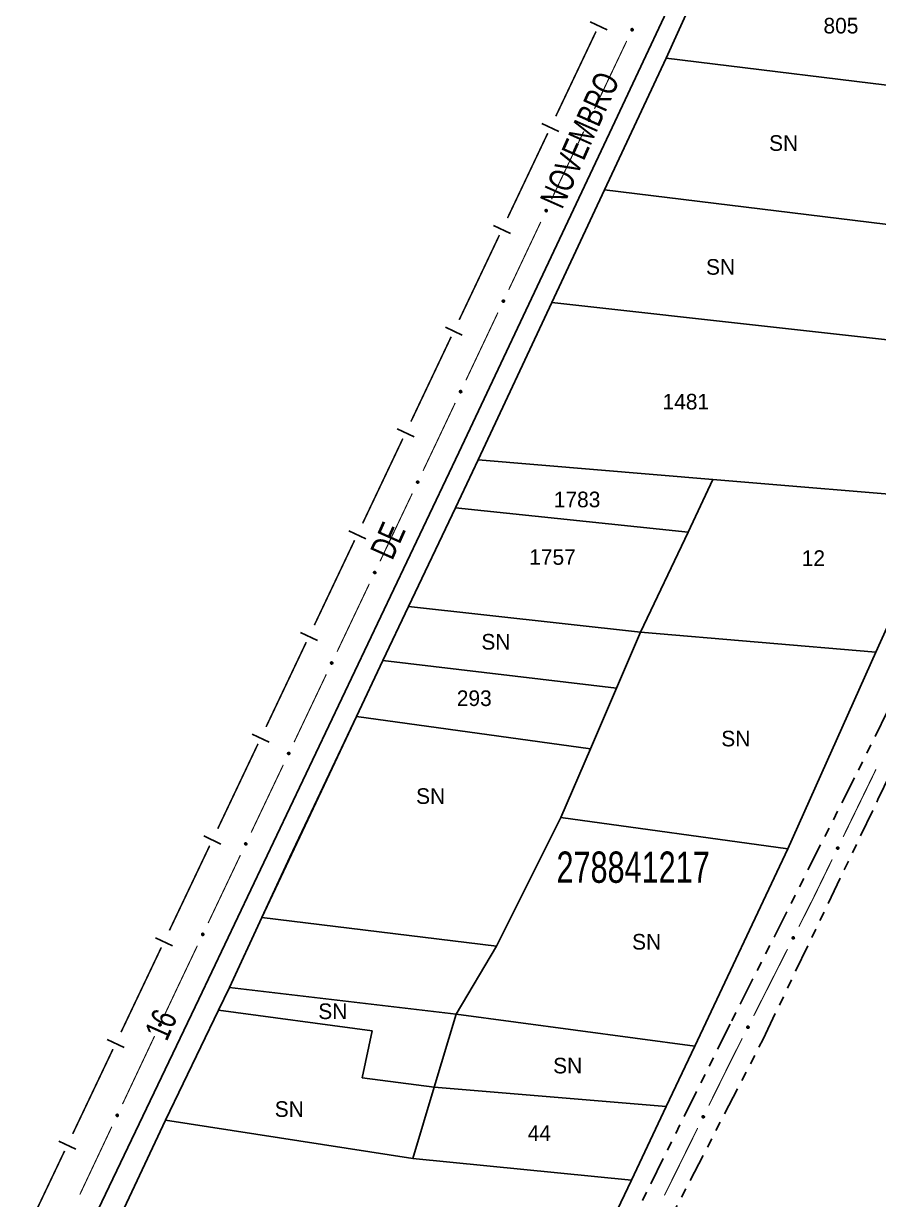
# Model space of a CAD drawing. Extents: x 203665 to 205970, y 4870865 to 4873745.
# Drawn here: x 204067.7 to 204204.3, y 4873100.7 to 4873288.7 of the extents above; entities that cross this region are included whole.
import ezdxf
from ezdxf.enums import TextEntityAlignment as Align

# ---------------------------------------------------------------- set-up
doc = ezdxf.new("R2010")
doc.units = 0
doc.header["$LTSCALE"] = 1.5
doc.header["$MEASUREMENT"] = 0
doc.linetypes.add('TRACO_25', pattern=[8, 3, -1, 1, -1, 1, -1])
for name, color, linetype in [('CD_MALHA_LOTES', 7, 'CONTINUOUS'), ('CD_TXT_QUADRA', 7, 'CONTINUOUS'), ('LM-LIM-SETORES-BAIRROS', 250, 'CONTINUOUS'), ('RU-QUADRA', 210, 'CONTINUOUS'), ('SV-EIXO-RUA-N-PAV', 6, 'CONTINUOUS'), ('SV-EIXO-RUA-PAV', 20, 'CONTINUOUS'), ('SV-RUA-NAO-PAV', 7, 'CONTINUOUS'), ('SV-RUA-PAVIM', 7, 'CONTINUOUS'), ('SV-TXT-RUA-PAV', 7, 'CONTINUOUS'), ('Th_NmrPort', 1, 'CONTINUOUS')]:
    doc.layers.add(name, color=color, linetype=linetype)
doc.styles.add('ARIAL', font='ARIAL.SHX')

msp = doc.modelspace()

# ---------------------------------------------------------------- linework, layer by layer
at = {"layer": 'CD_MALHA_LOTES', "linetype": 'Continuous', "flags": 128}
for points in [[(204170.354533, 4873283.133251), (204178.136726, 4873300.308745)], [(204160.471, 4873262.06), (204170.354533, 4873283.133251)], [(204244.998367, 4873274.301923), (204213.007485, 4873277.881114), (204170.354533, 4873283.133251)], [(204152.075334, 4873244.06756), (204160.471, 4873262.06)], [(204207.955893, 4873256.251993), (204160.471, 4873262.06)], [(204140.335328, 4873218.907992), (204152.075334, 4873244.06756)], [(204226.222898, 4873235.843724), (204152.075334, 4873244.06756)], [(204136.693454, 4873211.244198), (204140.335328, 4873218.907992)], [(204177.80249, 4873215.79134), (204140.335328, 4873218.907992)], [(204173.842581, 4873207.348502), (204177.80249, 4873215.79134)], [(204177.80249, 4873215.79134), (204214.925638, 4873212.703304)], [(204214.925638, 4873212.703304), (204203.80822, 4873188.191667)], [(204129.219074, 4873195.515454), (204136.693454, 4873211.244198)], [(204173.842581, 4873207.348502), (204136.693454, 4873211.244198)], [(204166.229828, 4873191.405216), (204173.842581, 4873207.348502)], [(204125.11669, 4873186.882584), (204129.219074, 4873195.515454)], [(204166.229828, 4873191.405216), (204129.219074, 4873195.515454)], [(204162.390499, 4873182.440928), (204166.229828, 4873191.405216)], [(204203.80822, 4873188.191667), (204166.229828, 4873191.405216)], [(204203.80822, 4873188.191667), (204189.758952, 4873156.752969)], [(204120.869137, 4873177.904633), (204125.11669, 4873186.882584)], [(204162.390499, 4873182.440928), (204125.11669, 4873186.882584)], [(204158.245138, 4873172.7621), (204162.390499, 4873182.440928)], [(204105.75314, 4873145.771464), (204120.869137, 4873177.904633)], [(204158.245138, 4873172.7621), (204120.869137, 4873177.904633)], [(204153.53712, 4873161.769548), (204158.245138, 4873172.7621)], [(204143.229821, 4873141.213102), (204153.53712, 4873161.769548)], [(204189.758952, 4873156.752969), (204153.53712, 4873161.769548)], [(204189.758952, 4873156.752969), (204174.904814, 4873125.240022)], [(204100.58291, 4873134.631993), (204105.75314, 4873145.771464)], [(204143.229821, 4873141.213102), (204105.75314, 4873145.771464)], [(204136.820567, 4873130.368009), (204143.229821, 4873141.213102)], [(204098.835958, 4873130.993777), (204100.58291, 4873134.631993)], [(204136.820567, 4873130.368009), (204100.58291, 4873134.631993)], [(204090.38878, 4873113.401624), (204098.835958, 4873130.993777)], [(204123.398145, 4873127.6718), (204098.835958, 4873130.993777)], [(204133.308911, 4873118.691873), (204136.820567, 4873130.368009)], [(204174.904814, 4873125.240022), (204136.820567, 4873130.368009)], [(204133.308911, 4873118.691873), (204121.798249, 4873120.177619), (204123.398145, 4873127.6718)], [(204174.904814, 4873125.240022), (204170.34691, 4873115.570459)], [(204129.87561, 4873107.276267), (204133.308911, 4873118.691873)], [(204170.34691, 4873115.570459), (204133.308911, 4873118.691873)], [(204170.34691, 4873115.570459), (204164.807838, 4873103.819359)], [(204075.913367, 4873082.584213), (204090.38878, 4873113.401624)], [(204129.87561, 4873107.276267), (204090.38878, 4873113.401624)], [(204164.807838, 4873103.819359), (204129.87561, 4873107.276267)], [(204164.807838, 4873103.819359), (204150.132338, 4873073.020151)]]:
    msp.add_lwpolyline(points, dxfattribs=at)
at = {"layer": 'LM-LIM-SETORES-BAIRROS'}
for points in [[(204160.927596, 4873287.648819), (204158.216925, 4873288.934222)], [(204153.215178, 4873271.384791), (204150.504507, 4873272.670194)], [(204145.50276, 4873255.120763), (204142.792089, 4873256.406166)], [(204137.790342, 4873238.856735), (204135.079671, 4873240.142138)], [(204130.077924, 4873222.592707), (204127.367253, 4873223.87811)], [(204122.365506, 4873206.328679), (204119.654835, 4873207.614082)], [(204114.653088, 4873190.064651), (204111.942417, 4873191.350054)], [(204106.94067, 4873173.800623), (204104.229999, 4873175.086026)], [(204099.225815, 4873157.536668), (204096.515983, 4873158.823839)], [(204091.502793, 4873141.277673), (204088.79296, 4873142.564844)], [(204083.77977, 4873125.018678), (204081.069938, 4873126.305849)], [(204076.056748, 4873108.759683), (204073.346915, 4873110.046854)]]:
    msp.add_lwpolyline(points, dxfattribs=at)
at = {"layer": 'LM-LIM-SETORES-BAIRROS', "const_width": 0.25}
for points in [[(204152.716778, 4873273.834607), (204159.143793, 4873287.387963)], [(204145.00436, 4873257.570579), (204151.431375, 4873271.123935)], [(204137.291942, 4873241.306551), (204143.718957, 4873254.859907)], [(204129.579524, 4873225.042523), (204136.006539, 4873238.595879)], [(204121.867106, 4873208.778495), (204128.294121, 4873222.331851)], [(204114.154688, 4873192.514467), (204120.581703, 4873206.067823)], [(204106.44227, 4873176.250439), (204112.869285, 4873189.803795)], [(204099.339865, 4873161.272813), (204105.156867, 4873173.539767)], [(204098.729013, 4873159.986809), (204099.15807, 4873160.890086)], [(204099.15807, 4873160.890086), (204099.339865, 4873161.272813)], [(204091.00599, 4873143.727814), (204097.441842, 4873157.276976)], [(204083.282968, 4873127.468818), (204089.71882, 4873141.017981)], [(204075.559945, 4873111.209823), (204081.995797, 4873124.758986)], [(204067.836922, 4873094.950828), (204074.272774, 4873108.499991)]]:
    msp.add_lwpolyline(points, dxfattribs=at)
at = {"layer": 'RU-QUADRA', "linetype": 'Continuous', "flags": 128}
for points in [[(204075.913367, 4873082.584213), (204090.38878, 4873113.401624), (204098.835958, 4873130.993777), (204100.58291, 4873134.631993), (204105.75314, 4873145.771464), (204110.227614, 4873155.411901), (204120.869137, 4873177.904633), (204125.11669, 4873186.882584), (204129.219074, 4873195.515454), (204136.693454, 4873211.244198), (204140.335328, 4873218.907992), (204152.075334, 4873244.06756), (204160.471, 4873262.06), (204170.354533, 4873283.133251), (204178.136726, 4873300.308745)], [(204256.830277, 4873299.566829), (204244.998367, 4873274.301923), (204234.764384, 4873253.339435), (204226.222898, 4873235.843724), (204214.925638, 4873212.703304), (204203.80822, 4873188.191667), (204189.758952, 4873156.752969), (204174.904814, 4873125.240022), (204170.34691, 4873115.570459), (204164.807838, 4873103.819359), (204150.132338, 4873073.020151)]]:
    msp.add_lwpolyline(points, dxfattribs=at)
at = {"layer": 'SV-EIXO-RUA-N-PAV', "const_width": 0.18}
for points in [[(204203.857102, 4873169.469623), (204202.111082, 4873165.870816)], [(204202.011625, 4873165.665821), (204198.610913, 4873158.677151)], [(204202.111082, 4873165.870816), (204202.011625, 4873165.665821)], [(204196.860709, 4873155.080377), (204194.235403, 4873149.685215)], [(204194.235403, 4873149.685215), (204193.806621, 4873148.804042)], [(204193.806621, 4873148.804042), (204191.538357, 4873144.325673)], [(204189.730989, 4873140.757281), (204184.308887, 4873130.052105)], [(204182.501519, 4873126.483712), (204181.145994, 4873123.807418)], [(204181.145994, 4873123.807418), (204180.768076, 4873123.061273)], [(204180.768076, 4873123.061273), (204177.154789, 4873115.740848)], [(204175.384352, 4873112.153989), (204170.515652, 4873102.290128)], [(204170.470968, 4873102.1996), (204170.066464, 4873101.396694)], [(204170.515652, 4873102.290128), (204170.470968, 4873102.1996)]]:
    msp.add_lwpolyline(points, dxfattribs=at)
at = {"layer": 'SV-EIXO-RUA-N-PAV'}
for points in [[(204197.897662, 4873156.959795), (204197.914281, 4873156.913796), (204197.919158, 4873156.870865), (204197.912919, 4873156.833887), (204197.898886, 4873156.802648), (204197.88093, 4873156.772306), (204197.856077, 4873156.745709), (204197.821954, 4873156.7223), (204197.775928, 4873156.705305), (204197.731621, 4873156.7032), (204197.695041, 4873156.707377), (204197.661624, 4873156.720134), (204197.632441, 4873156.738071), (204197.605667, 4873156.764801), (204197.582282, 4873156.799612), (204197.566313, 4873156.846306), (204197.561821, 4873156.888428), (204197.568794, 4873156.924037), (204197.581832, 4873156.95755), (204197.600535, 4873156.988307), (204197.625082, 4873157.014274), (204197.660174, 4873157.037757), (204197.70647, 4873157.052907), (204197.74843, 4873157.057868), (204197.784127, 4873157.051396), (204197.816833, 4873157.037817), (204197.847484, 4873157.020177), (204197.87526, 4873156.996308), (204197.897662, 4873156.959795)], [(204190.797796, 4873142.619915), (204190.813679, 4873142.573658), (204190.81787, 4873142.530654), (204190.811042, 4873142.49378), (204190.796512, 4873142.462769), (204190.778074, 4873142.432718), (204190.7528, 4873142.406521), (204190.718309, 4873142.383659), (204190.672018, 4873142.367401), (204190.627682, 4873142.366002), (204190.591173, 4873142.370762), (204190.557965, 4873142.384051), (204190.529071, 4873142.402452), (204190.502728, 4873142.429605), (204190.4799, 4873142.464785), (204190.464679, 4873142.511728), (204190.460859, 4873142.553916), (204190.4684, 4873142.589409), (204190.481971, 4873142.62271), (204190.501162, 4873142.653165), (204190.52612, 4873142.678737), (204190.561583, 4873142.701657), (204190.608114, 4873142.716067), (204190.650148, 4873142.720357), (204190.685737, 4873142.713316), (204190.718222, 4873142.699217), (204190.748588, 4873142.681091), (204190.77598, 4873142.656781), (204190.797796, 4873142.619915)], [(204183.568326, 4873128.346347), (204183.584209, 4873128.300089), (204183.5884, 4873128.257085), (204183.581572, 4873128.220211), (204183.567043, 4873128.1892), (204183.548605, 4873128.159149), (204183.523331, 4873128.132952), (204183.488839, 4873128.11009), (204183.442548, 4873128.093832), (204183.398212, 4873128.092434), (204183.361704, 4873128.097193), (204183.328495, 4873128.110482), (204183.299601, 4873128.128883), (204183.273258, 4873128.156036), (204183.250431, 4873128.191217), (204183.235209, 4873128.23816), (204183.231389, 4873128.280348), (204183.23893, 4873128.31584), (204183.252501, 4873128.349141), (204183.271692, 4873128.379596), (204183.29665, 4873128.405168), (204183.332113, 4873128.428088), (204183.378644, 4873128.442498), (204183.420679, 4873128.446788), (204183.456268, 4873128.439748), (204183.488752, 4873128.425649), (204183.519118, 4873128.407522), (204183.54651, 4873128.383212), (204183.568326, 4873128.346347)], [(204176.431876, 4873114.027536), (204176.448235, 4873113.981445), (204176.45287, 4873113.938487), (204176.446423, 4873113.901544), (204176.432214, 4873113.870385), (204176.414087, 4873113.840145), (204176.389085, 4873113.813689), (204176.354831, 4873113.790472), (204176.308711, 4873113.773737), (204176.264392, 4873113.771881), (204176.227836, 4873113.776264), (204176.194492, 4873113.789209), (204176.16541, 4873113.807311), (204176.138787, 4873113.83419), (204176.115598, 4873113.869133), (204176.099893, 4873113.915916), (204176.095638, 4873113.958063), (204176.102812, 4873113.993631), (204176.116038, 4873114.027071), (204176.134915, 4873114.057722), (204176.159607, 4873114.083551), (204176.194831, 4873114.106835), (204176.241212, 4873114.121724), (204176.283199, 4873114.126448), (204176.318859, 4873114.119776), (204176.351487, 4873114.106013), (204176.382039, 4873114.0882), (204176.40968, 4873114.064175), (204176.431876, 4873114.027536)]]:
    msp.add_lwpolyline(points, close=True, dxfattribs=at)
for points in [[(204197.660174, 4873157.037757), (204197.582282, 4873156.799612)], [(204197.683018, 4873157.04121), (204197.594847, 4873156.785168)], [(204197.70647, 4873157.052907), (204197.605667, 4873156.764801)], [(204197.7256, 4873157.053874), (204197.62018, 4873156.756148)], [(204197.74843, 4873157.057868), (204197.632441, 4873156.738071)], [(204197.764069, 4873157.051848), (204197.647902, 4873156.732036)], [(204197.784127, 4873157.051396), (204197.661624, 4873156.720134)], [(204197.798955, 4873157.042459), (204197.676752, 4873156.71648)], [(204197.816833, 4873157.037817), (204197.695041, 4873156.707377)], [(204197.831486, 4873157.025112), (204197.717111, 4873156.708981)], [(204197.600535, 4873156.988307), (204197.561821, 4873156.888428)], [(204197.625082, 4873157.014274), (204197.566313, 4873156.846306)], [(204197.611481, 4873156.99711), (204197.566434, 4873156.873351)], [(204197.642358, 4873157.020023), (204197.577274, 4873156.830138)], [(204197.847484, 4873157.020177), (204197.731621, 4873156.7032)], [(204197.859175, 4873157.004051), (204197.756177, 4873156.708182)], [(204197.87526, 4873156.996308), (204197.775928, 4873156.705305)], [(204197.884476, 4873156.978082), (204197.798792, 4873156.717795)], [(204197.897662, 4873156.959795), (204197.821954, 4873156.7223)], [(204197.905696, 4873156.934371), (204197.841873, 4873156.740839)], [(204197.914281, 4873156.913796), (204197.856077, 4873156.745709)], [(204197.917166, 4873156.889335), (204197.87149, 4873156.767399)], [(204197.919158, 4873156.870865), (204197.88093, 4873156.772306)], [(204190.501162, 4873142.653165), (204190.460859, 4873142.553916)], [(204190.52612, 4873142.678737), (204190.464679, 4873142.511728)], [(204190.512247, 4873142.661792), (204190.465231, 4873142.538767)], [(204190.543486, 4873142.684209), (204190.475381, 4873142.495387)], [(204190.561583, 4873142.701657), (204190.4799, 4873142.464785)], [(204190.584478, 4873142.704745), (204190.492233, 4873142.450142)], [(204190.608114, 4873142.716067), (204190.502728, 4873142.429605)], [(204190.627257, 4873142.716728), (204190.5171, 4873142.420722)], [(204190.650148, 4873142.720357), (204190.529071, 4873142.402452)], [(204190.665689, 4873142.714088), (204190.544434, 4873142.39617)], [(204190.685737, 4873142.713316), (204190.557965, 4873142.384051)], [(204190.700421, 4873142.704144), (204190.573033, 4873142.380156)], [(204190.718222, 4873142.699217), (204190.591173, 4873142.370762)], [(204190.732671, 4873142.68628), (204190.613266, 4873142.372014)], [(204190.748588, 4873142.681091), (204190.627682, 4873142.366002)], [(204190.760021, 4873142.66478), (204190.652314, 4873142.370592)], [(204190.77598, 4873142.656781), (204190.672018, 4873142.367401)], [(204190.784904, 4873142.638411), (204190.695077, 4873142.379524)], [(204190.797796, 4873142.619915), (204190.718309, 4873142.383659)], [(204190.805424, 4873142.594367), (204190.73852, 4873142.401877)], [(204190.813679, 4873142.573658), (204190.7528, 4873142.406521)], [(204190.816174, 4873142.549154), (204190.768557, 4873142.427962)], [(204190.81787, 4873142.530654), (204190.778074, 4873142.432718)], [(204183.271692, 4873128.379596), (204183.231389, 4873128.280348)], [(204183.29665, 4873128.405168), (204183.235209, 4873128.23816)], [(204183.282777, 4873128.388223), (204183.235762, 4873128.265198)], [(204183.314016, 4873128.41064), (204183.245911, 4873128.221819)], [(204183.332113, 4873128.428088), (204183.250431, 4873128.191217)], [(204183.355008, 4873128.431176), (204183.262763, 4873128.176573)], [(204183.378644, 4873128.442498), (204183.273258, 4873128.156036)], [(204183.397787, 4873128.443159), (204183.287631, 4873128.147153)], [(204183.420679, 4873128.446788), (204183.299601, 4873128.128883)], [(204183.436219, 4873128.440519), (204183.314964, 4873128.122602)], [(204183.456268, 4873128.439748), (204183.328495, 4873128.110482)], [(204183.470951, 4873128.430576), (204183.343563, 4873128.106587)], [(204183.488752, 4873128.425649), (204183.361704, 4873128.097193)], [(204183.503201, 4873128.412711), (204183.383796, 4873128.098446)], [(204183.519118, 4873128.407522), (204183.398212, 4873128.092434)], [(204183.530551, 4873128.391211), (204183.422844, 4873128.097023)], [(204183.54651, 4873128.383212), (204183.442548, 4873128.093832)], [(204183.555434, 4873128.364842), (204183.465608, 4873128.105955)], [(204183.568326, 4873128.346347), (204183.488839, 4873128.11009)], [(204183.575954, 4873128.320798), (204183.509051, 4873128.128309)], [(204183.584209, 4873128.300089), (204183.523331, 4873128.132952)], [(204183.586704, 4873128.275585), (204183.539088, 4873128.154393)], [(204183.5884, 4873128.257085), (204183.548605, 4873128.159149)], [(204176.134915, 4873114.057722), (204176.095638, 4873113.958063)], [(204176.159607, 4873114.083551), (204176.099893, 4873113.915916)], [(204176.14591, 4873114.066463), (204176.100166, 4873113.942959)], [(204176.176915, 4873114.089202), (204176.110763, 4873113.899687)], [(204176.194831, 4873114.106835), (204176.115598, 4873113.869133)], [(204176.217693, 4873114.110159), (204176.128081, 4873113.854618)], [(204176.241212, 4873114.121724), (204176.138787, 4873113.83419)], [(204176.260346, 4873114.122584), (204176.153251, 4873113.825456)], [(204176.283199, 4873114.126448), (204176.16541, 4873113.807311)], [(204176.298803, 4873114.12034), (204176.180837, 4873113.801188)], [(204176.318859, 4873114.119776), (204176.194492, 4873113.789209)], [(204176.333636, 4873114.110756), (204176.209599, 4873113.78547)], [(204176.351487, 4873114.106013), (204176.227836, 4873113.776264)], [(204176.366069, 4873114.093225), (204176.249915, 4873113.777744)], [(204176.382039, 4873114.0882), (204176.264392, 4873113.771881)], [(204176.393639, 4873114.072009), (204176.288975, 4873113.776724)], [(204176.40968, 4873114.064175), (204176.308711, 4873113.773737)], [(204176.418793, 4873114.045898), (204176.331644, 4873113.786097)], [(204176.431876, 4873114.027536), (204176.354831, 4873113.790472)], [(204176.439767, 4873114.002068), (204176.374854, 4873113.808898)], [(204176.448235, 4873113.981445), (204176.389085, 4873113.813689)], [(204176.450983, 4873113.956968), (204176.40462, 4873113.835292)], [(204176.45287, 4873113.938487), (204176.414087, 4873113.840145)]]:
    msp.add_lwpolyline(points, dxfattribs=at)
at = {"layer": 'SV-EIXO-RUA-PAV'}
for points in [[(204165.059937, 4873287.753683), (204165.077004, 4873287.707849), (204165.082299, 4873287.664967), (204165.076421, 4873287.62793), (204165.062694, 4873287.596556), (204165.045034, 4873287.56604), (204165.020442, 4873287.539202), (204164.986549, 4873287.515461), (204164.940692, 4873287.498018), (204164.896407, 4873287.495481), (204164.859788, 4873287.4993), (204164.826248, 4873287.511731), (204164.796891, 4873287.529383), (204164.769858, 4873287.55585), (204164.746134, 4873287.590432), (204164.729711, 4873287.636968), (204164.724808, 4873287.679044), (204164.731434, 4873287.714719), (204164.744144, 4873287.748358), (204164.762546, 4873287.779296), (204164.786838, 4873287.805501), (204164.8217, 4873287.829325), (204164.867846, 4873287.844926), (204164.909756, 4873287.850296), (204164.945514, 4873287.844172), (204164.97835, 4873287.830913), (204165.009173, 4873287.813573), (204165.03718, 4873287.789976), (204165.059937, 4873287.753683)], [(204158.199797, 4873273.298979), (204158.216863, 4873273.253145), (204158.222159, 4873273.210263), (204158.216281, 4873273.173226), (204158.202553, 4873273.141852), (204158.184894, 4873273.111336), (204158.160302, 4873273.084498), (204158.126409, 4873273.060757), (204158.080551, 4873273.043314), (204158.036266, 4873273.040777), (204157.999647, 4873273.044596), (204157.966108, 4873273.057027), (204157.936751, 4873273.074679), (204157.909718, 4873273.101146), (204157.885994, 4873273.135728), (204157.86957, 4873273.182264), (204157.864667, 4873273.22434), (204157.871293, 4873273.260015), (204157.884004, 4873273.293654), (204157.902406, 4873273.324592), (204157.926698, 4873273.350797), (204157.96156, 4873273.374621), (204158.007706, 4873273.390222), (204158.049615, 4873273.395591), (204158.085374, 4873273.389468), (204158.11821, 4873273.376209), (204158.149032, 4873273.358869), (204158.177039, 4873273.335271), (204158.199797, 4873273.298979)], [(204151.339656, 4873258.844275), (204151.356723, 4873258.798441), (204151.362018, 4873258.755559), (204151.35614, 4873258.718522), (204151.342413, 4873258.687147), (204151.324753, 4873258.656632), (204151.300161, 4873258.629794), (204151.266268, 4873258.606053), (204151.220411, 4873258.58861), (204151.176126, 4873258.586072), (204151.139507, 4873258.589892), (204151.105967, 4873258.602323), (204151.07661, 4873258.619975), (204151.049577, 4873258.646442), (204151.025853, 4873258.681024), (204151.00943, 4873258.72756), (204151.004527, 4873258.769636), (204151.011153, 4873258.80531), (204151.023863, 4873258.838949), (204151.042265, 4873258.869887), (204151.066557, 4873258.896093), (204151.101419, 4873258.919917), (204151.147565, 4873258.935518), (204151.189475, 4873258.940887), (204151.225233, 4873258.934764), (204151.258069, 4873258.921505), (204151.288892, 4873258.904165), (204151.316899, 4873258.880567), (204151.339656, 4873258.844275)], [(204144.50188, 4873244.379183), (204144.519023, 4873244.333378), (204144.52439, 4873244.290504), (204144.518575, 4873244.253458), (204144.504899, 4873244.222061), (204144.487291, 4873244.191515), (204144.462744, 4873244.164636), (204144.428891, 4873244.140839), (204144.383062, 4873244.123319), (204144.338782, 4873244.120708), (204144.302156, 4873244.124466), (204144.268596, 4873244.136841), (204144.23921, 4873244.154444), (204144.212132, 4873244.180865), (204144.188351, 4873244.215407), (204144.171849, 4873244.261916), (204144.166876, 4873244.303984), (204144.173442, 4873244.339669), (204144.186097, 4873244.37333), (204144.204447, 4873244.404298), (204144.228695, 4873244.430545), (204144.263517, 4873244.454426), (204144.309637, 4873244.470105), (204144.351538, 4873244.475544), (204144.387306, 4873244.469481), (204144.420164, 4873244.456277), (204144.451015, 4873244.438988), (204144.479062, 4873244.415438), (204144.50188, 4873244.379183)], [(204137.665918, 4873229.913029), (204137.683061, 4873229.867223), (204137.688428, 4873229.82435), (204137.682612, 4873229.787304), (204137.668937, 4873229.755906), (204137.651328, 4873229.725361), (204137.626781, 4873229.698482), (204137.592928, 4873229.674684), (204137.5471, 4873229.657165), (204137.502819, 4873229.654554), (204137.466194, 4873229.658312), (204137.432634, 4873229.670687), (204137.403247, 4873229.68829), (204137.37617, 4873229.714711), (204137.352388, 4873229.749253), (204137.335887, 4873229.795762), (204137.330914, 4873229.83783), (204137.33748, 4873229.873515), (204137.350134, 4873229.907176), (204137.368485, 4873229.938144), (204137.392733, 4873229.96439), (204137.427554, 4873229.988272), (204137.473674, 4873230.003951), (204137.515575, 4873230.00939), (204137.551343, 4873230.003327), (204137.584202, 4873229.990122), (204137.615053, 4873229.972834), (204137.6431, 4873229.949283), (204137.665918, 4873229.913029)], [(204130.817668, 4873215.452459), (204130.834722, 4873215.40662), (204130.840006, 4873215.363737), (204130.834119, 4873215.326702), (204130.820382, 4873215.295331), (204130.802715, 4873215.26482), (204130.778115, 4873215.237989), (204130.744216, 4873215.214257), (204130.698354, 4873215.196826), (204130.654068, 4873215.194301), (204130.61745, 4873215.19813), (204130.583914, 4873215.21057), (204130.554562, 4873215.22823), (204130.527536, 4873215.254704), (204130.503821, 4873215.289292), (204130.48741, 4873215.335833), (204130.482519, 4873215.37791), (204130.489154, 4873215.413583), (204130.501874, 4873215.447219), (204130.520284, 4873215.478152), (204130.544583, 4873215.504351), (204130.579451, 4873215.528165), (204130.625601, 4873215.543754), (204130.667513, 4873215.549112), (204130.703269, 4873215.542979), (204130.736102, 4873215.529711), (204130.76692, 4873215.512363), (204130.794921, 4873215.488758), (204130.817668, 4873215.452459)], [(204123.953642, 4873200.9996), (204123.970696, 4873200.953761), (204123.97598, 4873200.910878), (204123.970093, 4873200.873842), (204123.956356, 4873200.842472), (204123.938689, 4873200.811961), (204123.914089, 4873200.785129), (204123.88019, 4873200.761397), (204123.834328, 4873200.743967), (204123.790042, 4873200.741441), (204123.753424, 4873200.745271), (204123.719888, 4873200.757711), (204123.690536, 4873200.77537), (204123.66351, 4873200.801845), (204123.639795, 4873200.836433), (204123.623385, 4873200.882973), (204123.618493, 4873200.925051), (204123.625128, 4873200.960724), (204123.637848, 4873200.994359), (204123.656258, 4873201.025292), (204123.680557, 4873201.051491), (204123.715425, 4873201.075306), (204123.761576, 4873201.090894), (204123.803487, 4873201.096252), (204123.839243, 4873201.09012), (204123.872076, 4873201.076852), (204123.902894, 4873201.059503), (204123.930895, 4873201.035898), (204123.953642, 4873200.9996)], [(204117.089616, 4873186.54674), (204117.10667, 4873186.500901), (204117.111954, 4873186.458018), (204117.106067, 4873186.420983), (204117.09233, 4873186.389612), (204117.074663, 4873186.359101), (204117.050063, 4873186.33227), (204117.016164, 4873186.308538), (204116.970302, 4873186.291107), (204116.926016, 4873186.288582), (204116.889398, 4873186.292411), (204116.855862, 4873186.304851), (204116.82651, 4873186.322511), (204116.799484, 4873186.348985), (204116.775769, 4873186.383573), (204116.759359, 4873186.430114), (204116.754467, 4873186.472191), (204116.761102, 4873186.507864), (204116.773822, 4873186.5415), (204116.792232, 4873186.572433), (204116.816531, 4873186.598632), (204116.851399, 4873186.622446), (204116.89755, 4873186.638035), (204116.939461, 4873186.643393), (204116.975218, 4873186.63726), (204117.00805, 4873186.623992), (204117.038868, 4873186.606644), (204117.066869, 4873186.583039), (204117.089616, 4873186.54674)], [(204110.22559, 4873172.093881), (204110.242644, 4873172.048042), (204110.247928, 4873172.005159), (204110.242041, 4873171.968123), (204110.228304, 4873171.936753), (204110.210637, 4873171.906242), (204110.186038, 4873171.87941), (204110.152139, 4873171.855678), (204110.106276, 4873171.838248), (204110.06199, 4873171.835722), (204110.025372, 4873171.839552), (204109.991836, 4873171.851992), (204109.962484, 4873171.869651), (204109.935458, 4873171.896126), (204109.911744, 4873171.930714), (204109.895333, 4873171.977254), (204109.890441, 4873172.019332), (204109.897076, 4873172.055005), (204109.909796, 4873172.08864), (204109.928206, 4873172.119573), (204109.952506, 4873172.145772), (204109.987373, 4873172.169587), (204110.033524, 4873172.185175), (204110.075435, 4873172.190533), (204110.111192, 4873172.184401), (204110.144024, 4873172.171133), (204110.174842, 4873172.153784), (204110.202843, 4873172.130179), (204110.22559, 4873172.093881)], [(204103.361564, 4873157.641021), (204103.378619, 4873157.595182), (204103.383902, 4873157.552299), (204103.378015, 4873157.515264), (204103.364279, 4873157.483893), (204103.346611, 4873157.453382), (204103.322012, 4873157.426551), (204103.288113, 4873157.402819), (204103.24225, 4873157.385388), (204103.197964, 4873157.382863), (204103.161346, 4873157.386692), (204103.12781, 4873157.399132), (204103.098458, 4873157.416792), (204103.071432, 4873157.443266), (204103.047718, 4873157.477854), (204103.031307, 4873157.524395), (204103.026415, 4873157.566472), (204103.03305, 4873157.602145), (204103.04577, 4873157.635781), (204103.064181, 4873157.666714), (204103.08848, 4873157.692913), (204103.123348, 4873157.716727), (204103.169498, 4873157.732316), (204103.211409, 4873157.737674), (204103.247166, 4873157.731541), (204103.279998, 4873157.718273), (204103.310816, 4873157.700925), (204103.338817, 4873157.67732), (204103.361564, 4873157.641021)], [(204096.497538, 4873143.188162), (204096.514593, 4873143.142323), (204096.519876, 4873143.09944), (204096.513989, 4873143.062404), (204096.500253, 4873143.031034), (204096.482585, 4873143.000523), (204096.457986, 4873142.973691), (204096.424087, 4873142.949959), (204096.378224, 4873142.932529), (204096.333939, 4873142.930003), (204096.297321, 4873142.933833), (204096.263784, 4873142.946273), (204096.234432, 4873142.963932), (204096.207406, 4873142.990407), (204096.183692, 4873143.024995), (204096.167281, 4873143.071535), (204096.162389, 4873143.113613), (204096.169024, 4873143.149286), (204096.181744, 4873143.182921), (204096.200155, 4873143.213854), (204096.224454, 4873143.240053), (204096.259322, 4873143.263868), (204096.305472, 4873143.279456), (204096.347383, 4873143.284814), (204096.38314, 4873143.278682), (204096.415972, 4873143.265414), (204096.44679, 4873143.248065), (204096.474791, 4873143.22446), (204096.497538, 4873143.188162)], [(204089.649839, 4873128.727927), (204089.667025, 4873128.682138), (204089.672433, 4873128.639269), (204089.666652, 4873128.602217), (204089.653006, 4873128.570807), (204089.635426, 4873128.540246), (204089.610904, 4873128.513344), (204089.577073, 4873128.489514), (204089.531261, 4873128.471952), (204089.486983, 4873128.469299), (204089.450354, 4873128.473023), (204089.416782, 4873128.485367), (204089.387379, 4873128.502942), (204089.360277, 4873128.529338), (204089.336463, 4873128.563858), (204089.319919, 4873128.610351), (204089.314906, 4873128.652415), (204089.321439, 4873128.688106), (204089.334062, 4873128.721778), (204089.352383, 4873128.752764), (204089.376607, 4873128.779033), (204089.411406, 4873128.802947), (204089.457511, 4873128.818669), (204089.499407, 4873128.824148), (204089.535181, 4873128.818118), (204089.568052, 4873128.804944), (204089.598919, 4873128.787684), (204089.626988, 4873128.76416), (204089.649839, 4873128.727927)], [(204082.827406, 4873114.255388), (204082.844592, 4873114.209598), (204082.849999, 4873114.16673), (204082.844218, 4873114.129678), (204082.830572, 4873114.098268), (204082.812992, 4873114.067706), (204082.78847, 4873114.040804), (204082.754639, 4873114.016975), (204082.708827, 4873113.999413), (204082.664549, 4873113.99676), (204082.62792, 4873114.000484), (204082.594348, 4873114.012827), (204082.564945, 4873114.030403), (204082.537844, 4873114.056799), (204082.514029, 4873114.091319), (204082.497485, 4873114.137812), (204082.492472, 4873114.179875), (204082.499005, 4873114.215567), (204082.511628, 4873114.249239), (204082.529949, 4873114.280225), (204082.554173, 4873114.306494), (204082.588972, 4873114.330408), (204082.635077, 4873114.34613), (204082.676973, 4873114.351608), (204082.712747, 4873114.345578), (204082.745618, 4873114.332405), (204082.776485, 4873114.315145), (204082.804554, 4873114.291621), (204082.827406, 4873114.255388)]]:
    msp.add_lwpolyline(points, close=True, dxfattribs=at)
for points in [[(204164.762546, 4873287.779296), (204164.724808, 4873287.679044)], [(204164.773406, 4873287.788205), (204164.729568, 4873287.664012)], [(204164.786838, 4873287.805501), (204164.729711, 4873287.636968)], [(204164.804058, 4873287.811418), (204164.740829, 4873287.620908)], [(204164.8217, 4873287.829325), (204164.746134, 4873287.590432)], [(204164.844509, 4873287.833001), (204164.758839, 4873287.576111)], [(204164.867846, 4873287.844926), (204164.769858, 4873287.55585)], [(204164.886966, 4873287.84608), (204164.784455, 4873287.547339)], [(204164.909756, 4873287.850296), (204164.796891, 4873287.529383)], [(204164.925452, 4873287.844428), (204164.812411, 4873287.523499)], [(204164.945514, 4873287.844172), (204164.826248, 4873287.511731)], [(204164.960429, 4873287.835381), (204164.841411, 4873287.508225)], [(204164.97835, 4873287.830913), (204164.859788, 4873287.4993)], [(204164.993127, 4873287.818352), (204164.881841, 4873287.50112)], [(204165.009173, 4873287.813573), (204164.896407, 4873287.495481)], [(204165.021021, 4873287.797562), (204164.920913, 4873287.500702)], [(204165.03718, 4873287.789976), (204164.940692, 4873287.498018)], [(204165.046573, 4873287.771841), (204164.963432, 4873287.51073)], [(204165.059937, 4873287.753683), (204164.986549, 4873287.515461)], [(204165.068219, 4873287.728339), (204165.006286, 4873287.534193)], [(204165.077004, 4873287.707849), (204165.020442, 4873287.539202)], [(204165.080128, 4873287.683417), (204165.035643, 4873287.561042)], [(204165.082299, 4873287.664967), (204165.045034, 4873287.56604)], [(204157.902406, 4873273.324592), (204157.864667, 4873273.22434)], [(204157.913265, 4873273.333501), (204157.869428, 4873273.209308)], [(204157.926698, 4873273.350797), (204157.86957, 4873273.182264)], [(204157.943917, 4873273.356714), (204157.880689, 4873273.166203)], [(204157.96156, 4873273.374621), (204157.885994, 4873273.135728)], [(204157.984368, 4873273.378297), (204157.898699, 4873273.121406)], [(204158.007706, 4873273.390222), (204157.909718, 4873273.101146)], [(204158.026825, 4873273.391376), (204157.924314, 4873273.092635)], [(204158.049615, 4873273.395591), (204157.936751, 4873273.074679)], [(204158.065312, 4873273.389724), (204157.95227, 4873273.068795)], [(204158.085374, 4873273.389468), (204157.966108, 4873273.057027)], [(204158.100288, 4873273.380677), (204157.981271, 4873273.053521)], [(204158.11821, 4873273.376209), (204157.999647, 4873273.044596)], [(204158.132987, 4873273.363648), (204158.021701, 4873273.046416)], [(204158.149032, 4873273.358869), (204158.036266, 4873273.040777)], [(204158.16088, 4873273.342858), (204158.060772, 4873273.045998)], [(204158.177039, 4873273.335271), (204158.080551, 4873273.043314)], [(204158.186433, 4873273.317137), (204158.103292, 4873273.056026)], [(204158.199797, 4873273.298979), (204158.126409, 4873273.060757)], [(204158.208078, 4873273.273635), (204158.146146, 4873273.079489)], [(204158.216863, 4873273.253145), (204158.160302, 4873273.084498)], [(204158.219987, 4873273.228713), (204158.175502, 4873273.106338)], [(204158.222159, 4873273.210263), (204158.184894, 4873273.111336)], [(204151.042265, 4873258.869887), (204151.004527, 4873258.769636)], [(204151.053125, 4873258.878797), (204151.009287, 4873258.754604)], [(204151.066557, 4873258.896093), (204151.00943, 4873258.72756)], [(204151.083777, 4873258.90201), (204151.020548, 4873258.711499)], [(204151.101419, 4873258.919917), (204151.025853, 4873258.681024)], [(204151.124228, 4873258.923592), (204151.038558, 4873258.666702)], [(204151.147565, 4873258.935518), (204151.049577, 4873258.646442)], [(204151.166684, 4873258.936671), (204151.064174, 4873258.637931)], [(204151.189475, 4873258.940887), (204151.07661, 4873258.619975)], [(204151.205171, 4873258.93502), (204151.09213, 4873258.61409)], [(204151.225233, 4873258.934764), (204151.105967, 4873258.602323)], [(204151.240148, 4873258.925973), (204151.12113, 4873258.598816)], [(204151.258069, 4873258.921505), (204151.139507, 4873258.589892)], [(204151.272846, 4873258.908943), (204151.16156, 4873258.591712)], [(204151.288892, 4873258.904165), (204151.176126, 4873258.586072)], [(204151.300739, 4873258.888153), (204151.200632, 4873258.591293)], [(204151.316899, 4873258.880567), (204151.220411, 4873258.58861)], [(204151.326292, 4873258.862433), (204151.243151, 4873258.601322)], [(204151.339656, 4873258.844275), (204151.266268, 4873258.606053)], [(204151.347938, 4873258.818931), (204151.286005, 4873258.624785)], [(204151.356723, 4873258.798441), (204151.300161, 4873258.629794)], [(204151.359847, 4873258.774009), (204151.315361, 4873258.651633)], [(204151.362018, 4873258.755559), (204151.324753, 4873258.656632)], [(204144.204447, 4873244.404298), (204144.166876, 4873244.303984)], [(204144.215291, 4873244.413226), (204144.171662, 4873244.28896)], [(204144.228695, 4873244.430545), (204144.171849, 4873244.261916)], [(204144.245904, 4873244.43649), (204144.182995, 4873244.245874)], [(204144.263517, 4873244.454426), (204144.188351, 4873244.215407)], [(204144.286319, 4873244.45814), (204144.20108, 4873244.201107)], [(204144.309637, 4873244.470105), (204144.212132, 4873244.180865)], [(204144.328754, 4873244.47129), (204144.226743, 4873244.172379)], [(204144.351538, 4873244.475544), (204144.23921, 4873244.154444)], [(204144.367244, 4873244.469703), (204144.254739, 4873244.148585)], [(204144.387306, 4873244.469481), (204144.268596, 4873244.136841)], [(204144.402235, 4873244.460714), (204144.283765, 4873244.13336)], [(204144.420164, 4873244.456277), (204144.302156, 4873244.124466)], [(204144.434962, 4873244.44374), (204144.324206, 4873244.126323)], [(204144.451015, 4873244.438988), (204144.338782, 4873244.120708)], [(204144.46289, 4873244.422997), (204144.363279, 4873244.12597)], [(204144.479062, 4873244.415438), (204144.383062, 4873244.123319)], [(204144.488486, 4873244.397318), (204144.405781, 4873244.136069)], [(204144.50188, 4873244.379183), (204144.428891, 4873244.140839)], [(204144.510204, 4873244.353853), (204144.448596, 4873244.159604)], [(204144.519023, 4873244.333378), (204144.462744, 4873244.164636)], [(204144.522188, 4873244.308951), (204144.477908, 4873244.186501)], [(204144.52439, 4873244.290504), (204144.487291, 4873244.191515)], [(204137.368485, 4873229.938144), (204137.330914, 4873229.83783)], [(204137.379329, 4873229.947072), (204137.335699, 4873229.822806)], [(204137.392733, 4873229.96439), (204137.335887, 4873229.795762)], [(204137.409942, 4873229.970336), (204137.347032, 4873229.77972)], [(204137.427554, 4873229.988272), (204137.352388, 4873229.749253)], [(204137.450357, 4873229.991986), (204137.365117, 4873229.734953)], [(204137.473674, 4873230.003951), (204137.37617, 4873229.714711)], [(204137.492792, 4873230.005136), (204137.390781, 4873229.706225)], [(204137.515575, 4873230.00939), (204137.403247, 4873229.68829)], [(204137.531281, 4873230.003549), (204137.418776, 4873229.682431)], [(204137.551343, 4873230.003327), (204137.432634, 4873229.670687)], [(204137.566273, 4873229.99456), (204137.447802, 4873229.667206)], [(204137.584202, 4873229.990122), (204137.466194, 4873229.658312)], [(204137.599, 4873229.977586), (204137.488244, 4873229.660169)], [(204137.615053, 4873229.972834), (204137.502819, 4873229.654554)], [(204137.626928, 4873229.956842), (204137.527316, 4873229.659815)], [(204137.6431, 4873229.949283), (204137.5471, 4873229.657165)], [(204137.652524, 4873229.931164), (204137.569819, 4873229.669915)], [(204137.665918, 4873229.913029), (204137.592928, 4873229.674684)], [(204137.674242, 4873229.887699), (204137.612634, 4873229.69345)], [(204137.683061, 4873229.867223), (204137.626781, 4873229.698482)], [(204137.686226, 4873229.842797), (204137.641945, 4873229.720347)], [(204137.688428, 4873229.82435), (204137.651328, 4873229.725361)], [(204130.520284, 4873215.478152), (204130.482519, 4873215.37791)], [(204130.531146, 4873215.487058), (204130.487275, 4873215.362877)], [(204130.544583, 4873215.504351), (204130.48741, 4873215.335833)], [(204130.561804, 4873215.510263), (204130.498525, 4873215.319769)], [(204130.579451, 4873215.528165), (204130.503821, 4873215.289292)], [(204130.602261, 4873215.531835), (204130.516523, 4873215.274968)], [(204130.625601, 4873215.543754), (204130.527536, 4873215.254704)], [(204130.644721, 4873215.544902), (204130.54213, 4873215.246189)], [(204130.667513, 4873215.549112), (204130.554562, 4873215.22823)], [(204130.683207, 4873215.543241), (204130.57008, 4873215.222341)], [(204130.703269, 4873215.542979), (204130.583914, 4873215.21057)], [(204130.718181, 4873215.534184), (204130.599076, 4873215.20706)], [(204130.736102, 4873215.529711), (204130.61745, 4873215.19813)], [(204130.750876, 4873215.517146), (204130.639504, 4873215.199944)], [(204130.76692, 4873215.512363), (204130.654068, 4873215.194301)], [(204130.778763, 4873215.496348), (204130.678576, 4873215.199515)], [(204130.794921, 4873215.488758), (204130.698354, 4873215.196826)], [(204130.804309, 4873215.470621), (204130.721098, 4873215.209532)], [(204130.817668, 4873215.452459), (204130.744216, 4873215.214257)], [(204130.825943, 4873215.427113), (204130.763958, 4873215.232984)], [(204130.834722, 4873215.40662), (204130.778115, 4873215.237989)], [(204130.83784, 4873215.382188), (204130.793322, 4873215.259824)], [(204130.840006, 4873215.363737), (204130.802715, 4873215.26482)], [(204123.656258, 4873201.025292), (204123.618493, 4873200.925051)], [(204123.66712, 4873201.034199), (204123.623249, 4873200.910017)], [(204123.680557, 4873201.051491), (204123.623385, 4873200.882973)], [(204123.697778, 4873201.057403), (204123.634499, 4873200.86691)], [(204123.715425, 4873201.075306), (204123.639795, 4873200.836433)], [(204123.738235, 4873201.078975), (204123.652497, 4873200.822108)], [(204123.761576, 4873201.090894), (204123.66351, 4873200.801845)], [(204123.780695, 4873201.092043), (204123.678104, 4873200.79333)], [(204123.803487, 4873201.096252), (204123.690536, 4873200.77537)], [(204123.819182, 4873201.090381), (204123.706054, 4873200.769482)], [(204123.839243, 4873201.09012), (204123.719888, 4873200.757711)], [(204123.854155, 4873201.081324), (204123.73505, 4873200.7542)], [(204123.872076, 4873201.076852), (204123.753424, 4873200.745271)], [(204123.88685, 4873201.064286), (204123.775478, 4873200.747085)], [(204123.902894, 4873201.059503), (204123.790042, 4873200.741441)], [(204123.914737, 4873201.043489), (204123.81455, 4873200.746656)], [(204123.930895, 4873201.035898), (204123.834328, 4873200.743967)], [(204123.940283, 4873201.017761), (204123.857072, 4873200.756673)], [(204123.953642, 4873200.9996), (204123.88019, 4873200.761397)], [(204123.961917, 4873200.974254), (204123.899932, 4873200.780124)], [(204123.970696, 4873200.953761), (204123.914089, 4873200.785129)], [(204123.973814, 4873200.929328), (204123.929296, 4873200.806965)], [(204123.97598, 4873200.910878), (204123.938689, 4873200.811961)], [(204116.792232, 4873186.572433), (204116.754467, 4873186.472191)], [(204116.803094, 4873186.581339), (204116.759223, 4873186.457158)], [(204116.816531, 4873186.598632), (204116.759359, 4873186.430114)], [(204116.833752, 4873186.604544), (204116.770473, 4873186.41405)], [(204116.851399, 4873186.622446), (204116.775769, 4873186.383573)], [(204116.874209, 4873186.626116), (204116.788471, 4873186.369249)], [(204116.89755, 4873186.638035), (204116.799484, 4873186.348985)], [(204116.916669, 4873186.639183), (204116.814078, 4873186.34047)], [(204116.939461, 4873186.643393), (204116.82651, 4873186.322511)], [(204116.955156, 4873186.637522), (204116.842028, 4873186.316622)], [(204116.975218, 4873186.63726), (204116.855862, 4873186.304851)], [(204116.99013, 4873186.628465), (204116.871024, 4873186.301341)], [(204117.00805, 4873186.623992), (204116.889398, 4873186.292411)], [(204117.022824, 4873186.611427), (204116.911452, 4873186.294225)], [(204117.038868, 4873186.606644), (204116.926016, 4873186.288582)], [(204117.050711, 4873186.590629), (204116.950524, 4873186.293796)], [(204117.066869, 4873186.583039), (204116.970302, 4873186.291107)], [(204117.076257, 4873186.564902), (204116.993046, 4873186.303813)], [(204117.089616, 4873186.54674), (204117.016164, 4873186.308538)], [(204117.097891, 4873186.521394), (204117.035906, 4873186.327265)], [(204117.10667, 4873186.500901), (204117.050063, 4873186.33227)], [(204117.109788, 4873186.476469), (204117.06527, 4873186.354105)], [(204117.111954, 4873186.458018), (204117.074663, 4873186.359101)], [(204109.928206, 4873172.119573), (204109.890441, 4873172.019332)], [(204109.939068, 4873172.12848), (204109.895197, 4873172.004298)], [(204109.952506, 4873172.145772), (204109.895333, 4873171.977254)], [(204109.969726, 4873172.151684), (204109.906447, 4873171.961191)], [(204109.987373, 4873172.169587), (204109.911744, 4873171.930714)], [(204110.010183, 4873172.173256), (204109.924445, 4873171.916389)], [(204110.033524, 4873172.185175), (204109.935458, 4873171.896126)], [(204110.052643, 4873172.186324), (204109.950053, 4873171.887611)], [(204110.075435, 4873172.190533), (204109.962484, 4873171.869651)], [(204110.09113, 4873172.184662), (204109.978002, 4873171.863763)], [(204110.111192, 4873172.184401), (204109.991836, 4873171.851992)], [(204110.126104, 4873172.175605), (204110.006998, 4873171.848481)], [(204110.144024, 4873172.171133), (204110.025372, 4873171.839552)], [(204110.158798, 4873172.158567), (204110.047426, 4873171.841366)], [(204110.174842, 4873172.153784), (204110.06199, 4873171.835722)], [(204110.186685, 4873172.13777), (204110.086498, 4873171.840937)], [(204110.202843, 4873172.130179), (204110.106276, 4873171.838248)], [(204110.212231, 4873172.112042), (204110.12902, 4873171.850954)], [(204110.22559, 4873172.093881), (204110.152139, 4873171.855678)], [(204110.233865, 4873172.068535), (204110.17188, 4873171.874405)], [(204110.242644, 4873172.048042), (204110.186038, 4873171.87941)], [(204110.245762, 4873172.023609), (204110.201244, 4873171.901246)], [(204110.247928, 4873172.005159), (204110.210637, 4873171.906242)], [(204103.064181, 4873157.666714), (204103.026415, 4873157.566472)], [(204103.075042, 4873157.67562), (204103.031171, 4873157.551439)], [(204103.08848, 4873157.692913), (204103.031307, 4873157.524395)], [(204103.1057, 4873157.698825), (204103.042421, 4873157.508331)], [(204103.123348, 4873157.716727), (204103.047718, 4873157.477854)], [(204103.146157, 4873157.720397), (204103.060419, 4873157.46353)], [(204103.169498, 4873157.732316), (204103.071432, 4873157.443266)], [(204103.188618, 4873157.733464), (204103.086027, 4873157.434751)], [(204103.211409, 4873157.737674), (204103.098458, 4873157.416792)], [(204103.227104, 4873157.731803), (204103.113976, 4873157.410903)], [(204103.247166, 4873157.731541), (204103.12781, 4873157.399132)], [(204103.262078, 4873157.722746), (204103.142972, 4873157.395622)], [(204103.279998, 4873157.718273), (204103.161346, 4873157.386692)], [(204103.294772, 4873157.705708), (204103.1834, 4873157.388506)], [(204103.310816, 4873157.700925), (204103.197964, 4873157.382863)], [(204103.322659, 4873157.68491), (204103.222472, 4873157.388077)], [(204103.338817, 4873157.67732), (204103.24225, 4873157.385388)], [(204103.348206, 4873157.659183), (204103.264994, 4873157.398094)], [(204103.361564, 4873157.641021), (204103.288113, 4873157.402819)], [(204103.369839, 4873157.615675), (204103.307854, 4873157.421546)], [(204103.378619, 4873157.595182), (204103.322012, 4873157.426551)], [(204103.381736, 4873157.57075), (204103.337218, 4873157.448386)], [(204103.383902, 4873157.552299), (204103.346611, 4873157.453382)], [(204096.200155, 4873143.213854), (204096.162389, 4873143.113613)], [(204096.211016, 4873143.222761), (204096.167145, 4873143.098579)], [(204096.224454, 4873143.240053), (204096.167281, 4873143.071535)], [(204096.241674, 4873143.245965), (204096.178395, 4873143.055472)], [(204096.259322, 4873143.263868), (204096.183692, 4873143.024995)], [(204096.282131, 4873143.267537), (204096.196393, 4873143.01067)], [(204096.305472, 4873143.279456), (204096.207406, 4873142.990407)], [(204096.324592, 4873143.280605), (204096.222001, 4873142.981892)], [(204096.347383, 4873143.284814), (204096.234432, 4873142.963932)], [(204096.363078, 4873143.278943), (204096.24995, 4873142.958044)], [(204096.38314, 4873143.278682), (204096.263784, 4873142.946273)], [(204096.398052, 4873143.269886), (204096.278947, 4873142.942762)], [(204096.415972, 4873143.265414), (204096.297321, 4873142.933833)], [(204096.430746, 4873143.252848), (204096.319374, 4873142.935647)], [(204096.44679, 4873143.248065), (204096.333939, 4873142.930003)], [(204096.458634, 4873143.232051), (204096.358446, 4873142.935218)], [(204096.474791, 4873143.22446), (204096.378224, 4873142.932529)], [(204096.48418, 4873143.206323), (204096.400968, 4873142.945235)], [(204096.497538, 4873143.188162), (204096.424087, 4873142.949959)], [(204096.505813, 4873143.162816), (204096.443828, 4873142.968686)], [(204096.514593, 4873143.142323), (204096.457986, 4873142.973691)], [(204096.51771, 4873143.11789), (204096.473192, 4873142.995527)], [(204096.519876, 4873143.09944), (204096.482585, 4873143.000523)], [(204089.352383, 4873128.752764), (204089.314906, 4873128.652415)], [(204089.363219, 4873128.761702), (204089.319706, 4873128.637395)], [(204089.376607, 4873128.779033), (204089.319919, 4873128.610351)], [(204089.39381, 4873128.784995), (204089.331079, 4873128.59432)], [(204089.411406, 4873128.802947), (204089.336463, 4873128.563858)], [(204089.434205, 4873128.806683), (204089.349206, 4873128.54957)], [(204089.457511, 4873128.818669), (204089.360277, 4873128.529338)], [(204089.476628, 4873128.819872), (204089.374896, 4873128.520866)], [(204089.499407, 4873128.824148), (204089.387379, 4873128.502942)], [(204089.515118, 4873128.818321), (204089.402914, 4873128.497098)], [(204089.535181, 4873128.818118), (204089.416782, 4873128.485367)], [(204089.550118, 4873128.809365), (204089.431954, 4873128.4819)], [(204089.568052, 4873128.804944), (204089.450354, 4873128.473023)], [(204089.582861, 4873128.792421), (204089.472402, 4873128.474901)], [(204089.598919, 4873128.787684), (204089.486983, 4873128.469299)], [(204089.610809, 4873128.771704), (204089.511475, 4873128.474584)], [(204089.626988, 4873128.76416), (204089.531261, 4873128.471952)], [(204089.636428, 4873128.74605), (204089.553968, 4873128.484723)], [(204089.649839, 4873128.727927), (204089.577073, 4873128.489514)], [(204089.658187, 4873128.702605), (204089.596761, 4873128.508298)], [(204089.667025, 4873128.682138), (204089.610904, 4873128.513344)], [(204089.670213, 4873128.657714), (204089.626047, 4873128.535223)], [(204089.672433, 4873128.639269), (204089.635426, 4873128.540246)], [(204082.529949, 4873114.280225), (204082.492472, 4873114.179875)], [(204082.540785, 4873114.289163), (204082.497272, 4873114.164856)], [(204082.554173, 4873114.306494), (204082.497485, 4873114.137812)], [(204082.571376, 4873114.312455), (204082.508645, 4873114.121781)], [(204082.588972, 4873114.330408), (204082.514029, 4873114.091319)], [(204082.611771, 4873114.334143), (204082.526772, 4873114.077031)], [(204082.635077, 4873114.34613), (204082.537844, 4873114.056799)], [(204082.654194, 4873114.347333), (204082.552462, 4873114.048326)], [(204082.676973, 4873114.351608), (204082.564945, 4873114.030403)], [(204082.692685, 4873114.345782), (204082.58048, 4873114.024559)], [(204082.712747, 4873114.345578), (204082.594348, 4873114.012827)], [(204082.727684, 4873114.336826), (204082.60952, 4873114.00936)], [(204082.745618, 4873114.332405), (204082.62792, 4873114.000484)], [(204082.760428, 4873114.319882), (204082.649969, 4873114.002361)], [(204082.776485, 4873114.315145), (204082.664549, 4873113.99676)], [(204082.788375, 4873114.299165), (204082.689041, 4873114.002045)], [(204082.804554, 4873114.291621), (204082.708827, 4873113.999413)], [(204082.813995, 4873114.27351), (204082.731534, 4873114.012184)], [(204082.827406, 4873114.255388), (204082.754639, 4873114.016975)], [(204082.835753, 4873114.230065), (204082.774327, 4873114.035759)], [(204082.844592, 4873114.209598), (204082.78847, 4873114.040804)], [(204082.847779, 4873114.185174), (204082.803613, 4873114.062684)], [(204082.849999, 4873114.16673), (204082.812992, 4873114.067706)]]:
    msp.add_lwpolyline(points, dxfattribs=at)
at = {"layer": 'SV-EIXO-RUA-PAV', "const_width": 0.18}
for points in [[(204164.041366, 4873285.864239), (204158.896261, 4873275.023211)], [(204157.181226, 4873271.409535), (204152.036121, 4873260.568507)], [(204150.322432, 4873256.954193), (204145.195461, 4873246.104578)], [(204143.48647, 4873242.488039), (204138.359498, 4873231.638423)], [(204136.650508, 4873228.021885), (204134.087022, 4873222.597077)], [(204133.70115, 4873221.780501), (204131.514596, 4873217.176504)], [(204134.087022, 4873222.597077), (204133.70115, 4873221.780501)], [(204129.798589, 4873213.563289), (204124.65057, 4873202.723645)], [(204122.934564, 4873199.11043), (204117.786544, 4873188.270785)], [(204116.070538, 4873184.65757), (204110.922518, 4873173.817926)], [(204109.206512, 4873170.204711), (204104.058492, 4873159.365066)], [(204102.342486, 4873155.751851), (204097.194466, 4873144.912207)], [(204095.47846, 4873141.298992), (204092.475448, 4873134.975866)], [(204092.206215, 4873134.408968), (204090.341806, 4873130.453969)], [(204092.475448, 4873134.975866), (204092.206215, 4873134.408968)], [(204088.636198, 4873126.835834), (204083.519373, 4873115.98143)], [(204081.813764, 4873112.363295), (204076.696939, 4873101.50889)]]:
    msp.add_lwpolyline(points, dxfattribs=at)
at = {"layer": 'SV-RUA-NAO-PAV', "linetype": 'TRACO_25'}
for points in [[(204259.85504, 4873300.307705, 9.563345), (204259.989962, 4873298.548267, 9.633804), (204259.587374, 4873293.41641, 9.751236), (204257.854028, 4873287.362526, 9.876496), (204255.771104, 4873280.89775, 9.970442), (204253.264839, 4873275.56447, 9.970442), (204246.54569, 4873261.266258, 10.309516), (204221.741308, 4873210.995149, 10.508801), (204200.427479, 4873168.120093, 10.652287), (204180.55208, 4873128.760921, 10.83563), (204153.272938, 4873073.818678, 11.106659), (204151.324129, 4873072.07017, 11.106659), (204148.583536, 4873071.219222, 11.138544), (204126.016099, 4873074.268719, 11.234201), (204092.798837, 4873078.555751, 11.545088), (204079.053504, 4873080.251549, 12.00743), (204071.854982, 4873082.892836, 12.573402)], [(204297.315616, 4873193.85656, 9.010173), (204275.272837, 4873151.758255, 9.472516), (204255.351991, 4873109.564687, 9.695716), (204232.123028, 4873062.0025, 9.863115), (204210.99687, 4873063.449883, 10.197916), (204206.530385, 4873063.803007, 10.197916), (204202.051454, 4873064.500618, 10.229801), (204196.773341, 4873065.383144, 10.261687), (204192.493499, 4873065.966465, 10.373287), (204157.271019, 4873070.787935, 10.971145), (204163.183782, 4873082.423255, 11.154488), (204185.830585, 4873126.372854, 10.955202), (204204.164415, 4873164.62773, 10.580544), (204225.644983, 4873208.902394, 10.524744), (204252.035459, 4873261.187353, 10.134846), (204256.864198, 4873272.411714, 10.095702), (204258.433332, 4873275.763212, 10.095702), (204261.12702, 4873281.516631, 10.017414), (204262.604917, 4873286.478403, 9.907811), (204264.070202, 4873292.2322, 9.845181)]]:
    msp.add_polyline3d(points, dxfattribs=at)
at = {"layer": 'SV-RUA-PAVIM', "linetype": 'Continuous'}
msp.add_polyline3d([(204174.971989, 4873300.308785, 11.434422), (204161.697743, 4873272.04348, 11.434422), (204154.21332, 4873256.106644, 11.434422), (204137.207583, 4873220.119376, 11.927716), (204095.70858, 4873132.739278, 12.166859), (204071.854982, 4873082.892836, 12.28643)], dxfattribs=at)

# ---------------------------------------------------------------- texts
at = {"layer": 'CD_TXT_QUADRA', "style": 'ARIAL', "width": 0.7}
msp.add_text('278841217', height=5, dxfattribs=at).set_placement((204152.828742, 4873151.340543))
at = {"layer": 'SV-TXT-RUA-PAV', "style": 'ARIAL', "width": 0.7}
for s, p in [('NOVEMBRO', (204153.721498, 4873258.843815)), ('DE', (204126.614582, 4873202.742793)), ('16', (204090.586403, 4873125.882676))]:
    msp.add_text(s, height=4, rotation=66, dxfattribs=at).set_placement(p)
at = {"layer": 'Th_NmrPort', "color": 1}
for s, p in [('805', (204195.470391, 4873288.320176)), ('SN', (204186.786986, 4873269.564022)), ('SN', (204176.714237, 4873249.76586)), ('1481', (204169.767513, 4873228.231017)), ('1783', (204152.400704, 4873212.600889)), ('1757', (204148.473923, 4873203.40763)), ('12', (204191.997029, 4873203.222812)), ('SN', (204140.832527, 4873189.861519)), ('293', (204136.905747, 4873180.841928)), ('SN', (204179.14559, 4873174.393909)), ('SN', (204130.412442, 4873165.20065)), ('SN', (204164.904807, 4873141.917976)), ('SN', (204114.782314, 4873130.814368)), ('SN', (204152.294621, 4873122.130964)), ('SN', (204107.83559, 4873115.18424)), ('44', (204148.23267, 4873111.352392))]:
    msp.add_text(s, height=2.5, dxfattribs=at).set_placement(p, align=Align.MIDDLE_LEFT)

doc.saveas('drawing.dxf')
